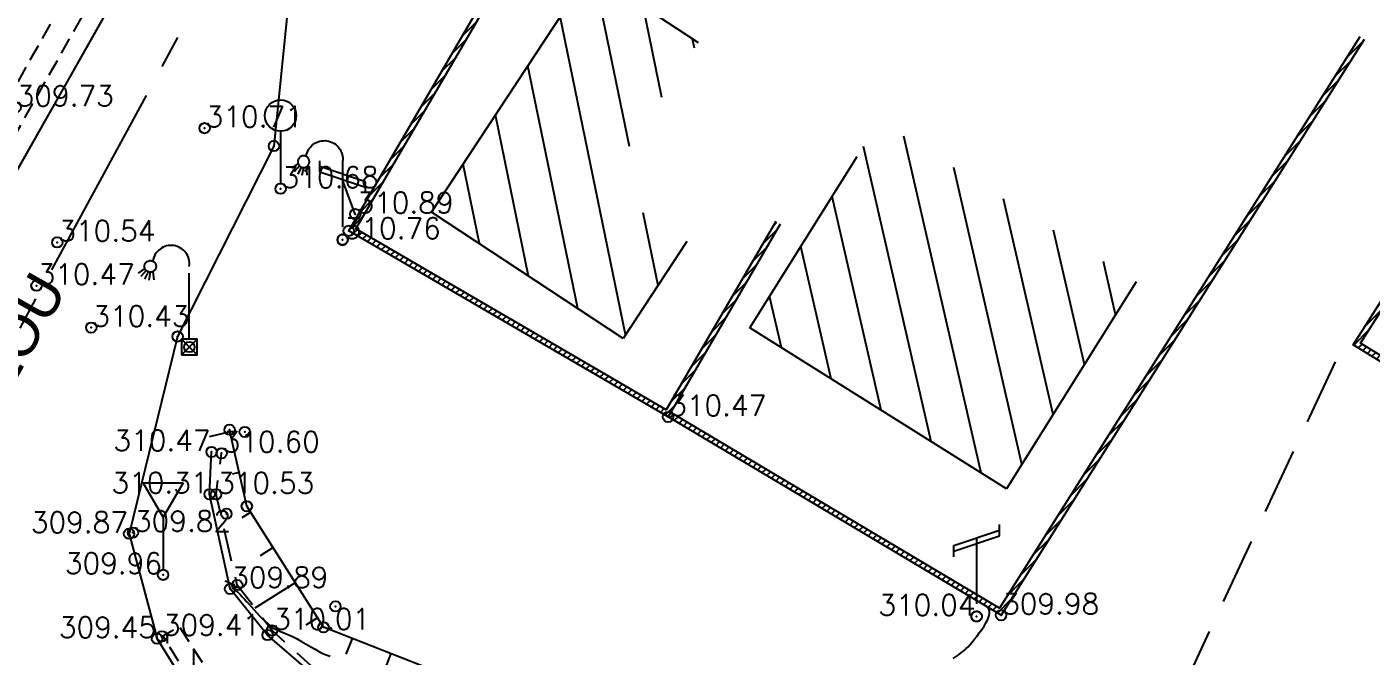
# Model space of a CAD drawing. Header units: millimetres. Extents: x 524954 to 526204, y 9523489 to 9524010.
# Drawn here: x 526038.7 to 526103.2, y 9523911.6 to 9523941.9 of the extents above; entities that cross this region are included whole.
import ezdxf
from ezdxf.enums import TextEntityAlignment as Align

# ---------------------------------------------------------------- set-up
doc = ezdxf.new("R2010")
doc.units = ezdxf.units.MM
doc.header["$PDMODE"] = 32
doc.header["$PDSIZE"] = 0.5
doc.linetypes.add('AXES2', pattern=[28.575, 19.05, -3.175, 3.175, -3.175])
doc.linetypes.add('CACHE2', pattern=[4.7625, 3.175, -1.5875])
for name, color, linetype in [('Axe_Route_Existante', 1, 'AXES2'), ('Bas_Talus', 40, 'CACHE2'), ('Bati', 6, 'Continuous'), ('Bati_H', 1, 'Continuous'), ('Bord_Route_Existante', 6, 'Continuous'), ('Borde_Piste', 7, 'CACHE2'), ('Caniveau', 5, 'CACHE2'), ('Cloture', 7, 'Continuous'), ('CN_10_00', 1, 'Continuous'), ('Haut_Talus', 30, 'Continuous'), ('Murs', 1, 'Continuous'), ('Réseau_Electrique', 1, 'CACHE2'), ('Signalisation', 7, 'Continuous'), ('Talus', 2, 'Continuous'), ('TopoAlt', 3, 'Continuous'), ('TOPOJIS', 7, 'Continuous'), ('Toponomie', 7, 'CACHE2')]:
    doc.layers.add(name, color=color, linetype=linetype)
doc.layers.add('Bord_Route_Existante_POLY3D', color=6, linetype='Continuous', plot=False)
doc.layers.add('Trottoir', color=7, linetype='Continuous', true_color=0xff6666)
doc.styles.add('Simplex 1.0', font='Simplex.shx', dxfattribs={"width": 0.99, "height": 1})
doc.styles.get("Standard").update_dxf_attribs({"font": 'arial.ttf'})
pattern_1 = [(45, (0, 0), (-0.1767766952966, 0.1767766952966), [])]

# ---------------------------------------------------------------- blocks, each defined once
blk = doc.blocks.new('TCPOINT M')
at = {"color": 0}
blk.add_point((0, 0), dxfattribs=at)
at = {"layer": 'TopoAlt', "style": 'Simplex 1.0', "width": 0.99}
blk.add_attdef('ALT', (0.15, 0.15), '', height=1, dxfattribs=at)
blk = doc.blocks.new('r021')
at = {"color": 0, "linetype": 'Continuous'}
for p, q in [((-0.959708, 4.41882), (0.958028, 4.41882)), ((0, 2.75992), (-0.959708, 4.41882)), ((0.958028, 4.41882), (0, 2.75992)), ((0, 2.75992), (0, 0.25))]:
    blk.add_line(p, q, dxfattribs=at)
at = {"color": 0}
blk.add_circle((0, 0), 0.25, dxfattribs=at)
blk = doc.blocks.new('r023')
at = {"color": 0, "linetype": 'Continuous'}
blk.add_line((0, 2.75992), (0, 0.25), dxfattribs=at)
blk.add_circle((0.000131, 3.513147), 0.752976, dxfattribs=at)
at = {"color": 0}
blk.add_circle((0, 0), 0.25, dxfattribs=at)
blk = doc.blocks.new('l006')
at = {"color": 0, "linetype": 'Continuous'}
for p, q in [((-0.374983, 0.374983), (0.374983, -0.374983)), ((0.374983, 0.374983), (-0.374983, -0.374983))]:
    blk.add_line(p, q, dxfattribs=at)
at = {"color": 0}
for points in [[(0, 0.374983), (0, 3.874983)], [(-2.13811, 3.780655), (-2.462092, 3.556373)], [(-2.076053, 3.680811), (-2.327604, 3.38372)], [(-1.982361, 3.616916), (-2.1506, 3.266515)], [(-1.881771, 3.595557), (-1.952051, 3.211468)], [(-1.751571, 3.624204), (-1.711147, 3.227417)]]:
    blk.add_lwpolyline(points, dxfattribs=at)
at = {"color": 0, "linetype": 'Continuous'}
blk.add_lwpolyline([(-0.374983, -0.374983), (0.374983, -0.374983), (0.374983, 0.374983), (-0.374983, 0.374983)], close=True, dxfattribs=at)
at = {"color": 0}
blk.add_circle((-1.875, 3.874983), 0.279508, dxfattribs=at)
blk.add_arc((-0.875, 3.999983), 0.883883, 351.869898, 171.869898, dxfattribs=at)
blk = doc.blocks.new('e004')
at = {"color": 0}
blk.add_line((0, 3.777478), (0, 0.25), dxfattribs=at)
for points in [[(-1.096503, 3.137365), (-1.096503, 3.412949), (1.096503, 4.142007), (1.096503, 4.417591)], [(-1.096503, 2.861781), (-1.096503, 3.137365), (1.096503, 3.866423), (1.096503, 4.142007)]]:
    blk.add_lwpolyline(points, dxfattribs=at)
blk.add_circle((0, 0), 0.25, dxfattribs=at)
blk = doc.blocks.new('l014')
at = {"color": 0}
blk.add_line((0, 3.777478), (0, 0.25), dxfattribs=at)
for points in [[(-1.096503, 2.511196), (-1.096503, 2.78678), (1.096503, 3.515838), (1.096503, 3.791422)], [(-1.096503, 2.235612), (-1.096503, 2.511196), (1.096503, 3.240254), (1.096503, 3.515838)], [(1.751571, 3.499221), (1.711147, 3.102434)], [(1.881771, 3.470574), (1.952051, 3.086485)], [(1.982361, 3.491933), (2.1506, 3.141531)], [(2.076053, 3.555828), (2.327604, 3.258737)], [(2.13811, 3.655671), (2.462092, 3.43139)]]:
    blk.add_lwpolyline(points, dxfattribs=at)
for centre, radius in [((1.875, 3.75), 0.279508), ((0, 0), 0.25)]:
    blk.add_circle(centre, radius, dxfattribs=at)
blk.add_arc((0.875, 3.875), 0.883883, 8.130102, 188.130102, dxfattribs=at)

msp = doc.modelspace()

# ---------------------------------------------------------------- hatches: boundary and pattern name
at = {"layer": 'Bati_H'}
h = msp.add_hatch(dxfattribs=at)
h.set_pattern_fill('_U', color=256, scale=2, angle=-78.38026, style=0, pattern_type=0)
h.set_pattern_definition([(281.619741564, (0, 0), (1.959011818, 0.40283085407), [])])
h.paths.add_polyline_path([(526070.377, 9523931.549), (526067.315, 9523926.9), (526058.11, 9523932.965), (526065.727, 9523944.524), (526070.913, 9523941.107), (526066.36, 9523934.196)])
h = msp.add_hatch(dxfattribs=at)
h.set_pattern_fill('_U', color=256, scale=2, angle=-77.07571, style=0, pattern_type=0)
h.set_pattern_definition([(282.924285365, (0, 0), (1.94933295987, 0.44732651563), [])])
h.paths.add_polyline_path([(526091.947, 9523929.613), (526085.724, 9523919.684), (526073.4, 9523927.407), (526079.685, 9523937.436), (526079.623, 9523937.337)])
at = {"layer": 'Caniveau', "ltscale": 0.25}
h = msp.add_hatch(dxfattribs=at)
h.set_pattern_fill('ANSI32', color=256, scale=0.2, angle=45, style=0)
h.paths.add_polyline_path([(526169.013, 9523886.483), (526147.837, 9523885.712), (526121.79, 9523884.798), (526119.235, 9523884.72), (526110.386, 9523884.982), (526101.922, 9523886.208), (526094.879, 9523887.319), (526093.223, 9523887.838), (526090.785, 9523889.078), (526087.619, 9523891.659), (526083.79, 9523893.69), (526080.443, 9523895.11), (526076.92, 9523895.854), (526071.989, 9523897.311), (526066.491, 9523899.725), (526054.062, 9523905.317), (526051.122, 9523906.941), (526048.139, 9523909.736), (526046.009, 9523913.059), (526045.211, 9523912.599), (526047.384, 9523909.115), (526050.547, 9523906.151), (526053.628, 9523904.45), (526066.097, 9523898.839), (526071.655, 9523896.399), (526076.682, 9523894.914), (526080.129, 9523894.186), (526083.429, 9523892.919), (526087.095, 9523890.836), (526090.253, 9523888.262), (526092.856, 9523886.937), (526094.658, 9523886.372), (526101.777, 9523885.25), (526110.302, 9523884.014), (526119.236, 9523883.75), (526121.822, 9523883.83), (526147.872, 9523884.743), (526169.048, 9523885.515)])
at = {"layer": 'Murs'}
h = msp.add_hatch(dxfattribs=at)
h.set_pattern_fill('_U', color=256, scale=0.25, angle=45, style=0, pattern_type=0)
h.set_pattern_definition(pattern_1)
h.paths.add_polyline_path([(526074.863, 9523932.383), (526069.473, 9523923.129), (526054.137, 9523932.062), (526064.201, 9523949.336), (526064.417, 9523949.21), (526054.479, 9523932.152), (526069.383, 9523923.471), (526074.647, 9523932.509)])
h = msp.add_hatch(dxfattribs=at)
h.set_pattern_fill('_U', color=256, scale=0.25, angle=45, style=0, pattern_type=0)
h.set_pattern_definition(pattern_1)
h.paths.add_polyline_path([(526102.894, 9523941.243), (526085.462, 9523913.608), (526069.473, 9523923.129), (526069.601, 9523923.344), (526085.381, 9523913.947), (526102.683, 9523941.376)])
h = msp.add_hatch(dxfattribs=at)
h.set_pattern_fill('_U', color=256, scale=0.25, angle=45, style=0, pattern_type=0)
h.set_pattern_definition(pattern_1)
h.paths.add_polyline_path([(526126.981, 9523930.77), (526118.373, 9523916.762), (526102.375, 9523926.592), (526109.791, 9523938.23), (526110.002, 9523938.096), (526102.723, 9523926.672), (526118.291, 9523917.106), (526126.768, 9523930.901)])

# ---------------------------------------------------------------- linework, layer by layer
at = {"layer": 'Axe_Route_Existante', "ltscale": 0.5, "flags": 128}
msp.add_lwpolyline([(525586.699, 9523773.004), (525594.438, 9523777.106), (525618.223, 9523789.407), (525625.013, 9523793.73), (525631.595, 9523797.596), (525637.632, 9523800.898), (525652.791, 9523807.42), (525669.106, 9523811.823), (525685.979, 9523814.884), (525693.088, 9523815.654), (525707.454, 9523816.694), (525717.039, 9523816.84), (525725.297, 9523816.644), (525729.698, 9523816.378), (525741.406, 9523815.177), (525741.84, 9523815.117), (525749.699, 9523813.877), (525775.145, 9523809.302), (525803.422, 9523804.201), (525817.048, 9523801.682), (525827.851, 9523799.771), (525839.056, 9523798.429), (525854.65, 9523797.376), (525870.172, 9523796.814), (525884.208, 9523797.02), (525899.003, 9523797.789), (525917.125, 9523799.773), (525932.341, 9523803.156), (525937.747, 9523804.809), (525941.803, 9523806.256), (525947.141, 9523808.768), (525964.848, 9523819.198), (525980.541, 9523832.453), (525991.817, 9523846.401), (526001.896, 9523863.645), (526032.968, 9523917.472), (526051.53, 9523951.634), (526076.259, 9523995.188)], dxfattribs=at)
at = {"layer": 'Bas_Talus', "ltscale": 0.5, "flags": 128}
msp.add_lwpolyline([(526169.478, 9523888.72), (526147.054, 9523888.008), (526121.945, 9523887.832), (526107.563, 9523889.513), (526097.042, 9523891.081), (526094.222, 9523891.842), (526091.138, 9523894.144), (526088.159, 9523896.254), (526082.128, 9523898.886), (526077.774, 9523899.759), (526074.725, 9523900.593), (526071.481, 9523901.929), (526060.018, 9523906.985), (526053.901, 9523909.77), (526050.455, 9523912.875), (526048.786, 9523915.056), (526047.769, 9523919.408), (526048.034, 9523921.385)], dxfattribs=at)
at = {"layer": 'Bati'}
for p, q in [((526058.11, 9523932.965), (526065.727, 9523944.524)), ((526065.727, 9523944.524), (526070.913, 9523941.107)), ((526073.4, 9523927.407), (526078.558, 9523935.638)), ((526067.315, 9523926.9), (526058.11, 9523932.965)), ((526070.377, 9523931.549), (526067.315, 9523926.9)), ((526091.947, 9523929.613), (526085.724, 9523919.684)), ((526085.724, 9523919.684), (526073.4, 9523927.407))]:
    msp.add_line(p, q, dxfattribs=at)
at = {"layer": 'Bord_Route_Existante', "flags": 128}
for points in [[(525977.621, 9523834.354), (525979.224, 9523836.114), (525987.097, 9523845.854), (525988.674, 9523848.001), (525990.485, 9523850.842), (525993.25, 9523855.431), (525997.166, 9523862.351), (525998.821, 9523865.297), (526004.258, 9523874.895), (526013.154, 9523890.734), (526018.581, 9523900.329), (526023.628, 9523909.305), (526030.013, 9523920.501), (526032.054, 9523924.033), (526034.618, 9523928.608), (526044.187, 9523945.542), (526045.512, 9523948.368), (526072.817, 9523996.498), (526072.817, 9523996.498), (526072.817, 9523996.498)], [(526080.016, 9523994.621), (526080.016, 9523994.621), (526051.373, 9523944.364), (526050.548, 9523936.131), (526045.92, 9523926.99), (526043.59, 9523917.519), (526044.935, 9523912.48), (526047.152, 9523908.925), (526050.371, 9523905.908), (526053.495, 9523904.184), (526065.976, 9523898.567), (526071.553, 9523896.119), (526076.609, 9523894.625), (526080.032, 9523893.902), (526083.265, 9523892.678), (526086.935, 9523890.583), (526090.09, 9523888.011), (526092.743, 9523886.661), (526094.589, 9523886.082), (526101.733, 9523884.956), (526110.276, 9523883.718)]]:
    msp.add_lwpolyline(points, dxfattribs=at)
at = {"layer": 'Bord_Route_Existante_POLY3D'}
for points in [[(526072.817, 9523996.498, 311.96), (526045.512, 9523948.368, 310.79), (526044.187, 9523945.542, 310.76), (526036.198, 9523931.468, 310.43), (526034.618, 9523928.608, 310.27), (526032.063, 9523924.09, 310.11), (526032.054, 9523924.033, 310.12), (526030.013, 9523920.501, 310.01), (526024.075, 9523910.007, 309.53), (526023.628, 9523909.305, 309.47), (526018.581, 9523900.329, 308.97), (526013.154, 9523890.734, 308.37), (526004.258, 9523874.895, 307.32)], [(526080.016, 9523994.621, 311.98), (526051.373, 9523944.364, 310.9), (526050.548, 9523936.131, 310.62), (526045.92, 9523926.99, 310.29), (526043.59, 9523917.519, 309.87), (526044.935, 9523912.48, 309.45), (526047.152, 9523908.925, 309.14), (526050.371, 9523905.908, 308.82), (526053.495, 9523904.184, 308.56), (526065.976, 9523898.567, 307.92), (526071.553, 9523896.119, 307.84), (526076.609, 9523894.625, 307.75), (526079.9, 9523893.969, 307.69), (526080.032, 9523893.902, 307.67), (526083.265, 9523892.678, 0), (526086.935, 9523890.583, 307.49), (526089.108, 9523888.774, 307.43), (526090.09, 9523888.011, 307.37), (526092.743, 9523886.661, 307.26), (526094.589, 9523886.082, 307.21), (526101.733, 9523884.956, 306.86), (526109.929, 9523883.792, 306.4)]]:
    msp.add_polyline3d(points, dxfattribs=at)
at = {"layer": 'Borde_Piste', "flags": 128}
msp.add_lwpolyline([(526094.134, 9523909.955), (526101.83, 9523926.442)], dxfattribs=at)
at = {"layer": 'Caniveau', "ltscale": 0.25, "elevation": 311.16, "flags": 128}
msp.add_lwpolyline([(526043.908, 9523949.244), (526032.835, 9523929.645), (526033.82, 9523929.058), (526044.907, 9523948.654)], dxfattribs=at)
at = {"layer": 'Caniveau', "ltscale": 0.25, "flags": 128}
msp.add_lwpolyline([(526169.013, 9523886.483), (526147.837, 9523885.712), (526121.79, 9523884.798), (526119.235, 9523884.72), (526110.386, 9523884.982), (526101.922, 9523886.208), (526094.879, 9523887.319), (526093.223, 9523887.838), (526090.785, 9523889.078), (526087.619, 9523891.659), (526083.79, 9523893.69), (526080.443, 9523895.11), (526076.92, 9523895.854), (526071.989, 9523897.311), (526066.491, 9523899.725), (526054.062, 9523905.317), (526051.122, 9523906.941), (526048.139, 9523909.736), (526046.009, 9523913.059), (526045.211, 9523912.599), (526047.384, 9523909.115), (526050.547, 9523906.151), (526053.628, 9523904.45), (526066.097, 9523898.839), (526071.655, 9523896.399), (526076.682, 9523894.914), (526080.129, 9523894.186), (526083.429, 9523892.919), (526087.095, 9523890.836), (526090.253, 9523888.262), (526092.856, 9523886.937), (526094.658, 9523886.372), (526101.777, 9523885.25), (526110.302, 9523884.014), (526119.236, 9523883.75), (526121.822, 9523883.83), (526147.872, 9523884.743), (526169.048, 9523885.515), (526169.013, 9523886.483)], dxfattribs=at)
at = {"layer": 'Cloture', "flags": 128}
for points in [[(526074.863, 9523932.383), (526069.473, 9523923.129), (526054.137, 9523932.062), (526064.201, 9523949.336)], [(526074.647, 9523932.509), (526069.383, 9523923.471), (526054.479, 9523932.152), (526064.417, 9523949.21)], [(526102.683, 9523941.376), (526085.381, 9523913.947), (526069.601, 9523923.344)], [(526102.894, 9523941.243), (526085.462, 9523913.608), (526069.473, 9523923.129)], [(526126.981, 9523930.77), (526118.373, 9523916.762), (526102.375, 9523926.592), (526109.791, 9523938.23)], [(526126.768, 9523930.901), (526118.291, 9523917.106), (526102.723, 9523926.672), (526110.002, 9523938.096)]]:
    msp.add_lwpolyline(points, dxfattribs=at)
at = {"layer": 'CN_10_00', "elevation": 310, "flags": 128}
for points in [[(526048.196, 9523915.263), (526048.256, 9523915.242), (526048.364, 9523915.191), (526048.447, 9523915.138), (526048.511, 9523915.083), (526048.564, 9523915.025), (526048.612, 9523914.964), (526048.662, 9523914.898), (526048.719, 9523914.829), (526048.784, 9523914.754), (526048.858, 9523914.674), (526048.94, 9523914.586), (526049.029, 9523914.491), (526049.127, 9523914.387), (526049.233, 9523914.274), (526049.346, 9523914.15), (526049.467, 9523914.015), (526049.594, 9523913.873), (526049.725, 9523913.727), (526049.858, 9523913.583), (526049.992, 9523913.443), (526050.126, 9523913.311), (526050.256, 9523913.193), (526050.382, 9523913.091), (526050.502, 9523913.008), (526050.619, 9523912.941), (526050.737, 9523912.884), (526050.86, 9523912.832), (526050.99, 9523912.78), (526051.132, 9523912.723), (526051.289, 9523912.655), (526051.464, 9523912.571), (526051.66, 9523912.468), (526051.871, 9523912.351), (526052.092, 9523912.225), (526052.315, 9523912.096), (526052.534, 9523911.972), (526052.743, 9523911.858), (526052.935, 9523911.76), (526053.104, 9523911.686), (526053.246, 9523911.638)], [(526083.166, 9523911.536), (526083.395, 9523911.699), (526083.565, 9523911.823), (526083.692, 9523911.92), (526083.791, 9523912.004), (526083.877, 9523912.088), (526083.964, 9523912.184), (526084.065, 9523912.303), (526084.178, 9523912.442), (526084.297, 9523912.595), (526084.418, 9523912.757), (526084.535, 9523912.922), (526084.643, 9523913.084), (526084.737, 9523913.237), (526084.813, 9523913.377), (526084.865, 9523913.498), (526084.897, 9523913.6), (526084.912, 9523913.686), (526084.913, 9523913.758), (526084.904, 9523913.816), (526084.889, 9523913.863), (526084.871, 9523913.9), (526084.853, 9523913.928), (526084.839, 9523913.951), (526084.828, 9523913.968), (526084.82, 9523913.98), (526084.815, 9523913.988), (526084.812, 9523913.993), (526084.81, 9523913.995), (526084.81, 9523913.996), (526084.81, 9523913.996)]]:
    msp.add_lwpolyline(points, dxfattribs=at)
at = {"layer": 'Haut_Talus', "flags": 128}
msp.add_lwpolyline([(526080.501, 9523902.712), (526077.818, 9523903.321), (526070.7, 9523906.038), (526061.396, 9523909.714), (526052.928, 9523913.032), (526049.247, 9523918.84), (526048.418, 9523922.516)], dxfattribs=at)
at = {"layer": 'Réseau_Electrique', "flags": 128}
msp.add_lwpolyline([(526054.455, 9523932.864), (526053.845, 9523934.511)], dxfattribs=at)
at = {"layer": 'Talus'}
for p, q in [((526048.443, 9523922.406), (526047.439, 9523922.179)), ((526048.883, 9523920.455), (526048.548, 9523920.379)), ((526049.432, 9523918.549), (526049.007, 9523918.28)), ((526050.503, 9523916.86), (526049.882, 9523916.466)), ((526051.573, 9523915.17), (526049.637, 9523913.943)), ((526052.644, 9523913.481), (526052.084, 9523913.126)), ((526054.296, 9523912.496), (526053.998, 9523911.737)), ((526056.158, 9523911.767), (526055.823, 9523910.911))]:
    msp.add_line(p, q, dxfattribs=at)
at = {"layer": 'Trottoir', "flags": 128}
msp.add_lwpolyline([(526169.246, 9523888.429), (526147.043, 9523887.619), (526121.847, 9523886.954), (526107.504, 9523888.991), (526096.993, 9523890.732), (526094.562, 9523891.303), (526090.907, 9523893.859), (526088.008, 9523895.954), (526082.037, 9523898.641), (526077.749, 9523899.493), (526074.663, 9523900.301), (526071.398, 9523901.609), (526059.899, 9523906.659), (526053.822, 9523909.562), (526050.246, 9523912.659), (526048.442, 9523914.874), (526047.459, 9523919.418), (526047.554, 9523921.45)], dxfattribs=at)

# ---------------------------------------------------------------- block references
at = {"layer": 'Réseau_Electrique', "xscale": -1}
msp.add_blockref('l014', (526053.845, 9523931.635), dxfattribs=at)
at = {"layer": 'Réseau_Electrique'}
for name, p in [('l006', (526046.485, 9523926.481)), ('e004', (526084.286, 9523913.55))]:
    msp.add_blockref(name, p, dxfattribs=at)
at = {"layer": 'Signalisation'}
for name, p in [('r023', (526050.866, 9523934.082)), ('r021', (526045.226, 9523915.549))]:
    msp.add_blockref(name, p, dxfattribs=at)
at = {"layer": 'TOPOJIS'}
ref = msp.add_blockref('TCPOINT M', (526038.14, 9523937.994, 309.73), dxfattribs=at)
ref.add_attrib('ALT', '309.73', (526038.19, 9523938.044, 309.73), dxfattribs={"layer": 'TopoAlt', "height": 1, "style": 'Simplex 1.0', "width": 0.99})
ref = msp.add_blockref('TCPOINT M', (526047.217, 9523936.992, 310.71), dxfattribs=at)
ref.add_attrib('ALT', '310.71', (526047.267, 9523937.042, 310.71), dxfattribs={"layer": 'TopoAlt', "height": 1, "style": 'Simplex 1.0', "width": 0.99})
for p in [(526050.548, 9523936.131, 310.62), (526054.137, 9523932.062, 310.85), (526045.92, 9523926.99, 310.29), (526046.485, 9523926.481, 310.65), (526048.418, 9523922.516, 310.68), (526049.144, 9523922.409, 310.68), (526048.263, 9523918.483, 310.73), (526049.247, 9523918.84, 310.72), (526048.786, 9523915.056, 310.18), (526053.497, 9523914.031, 310.67), (526050.246, 9523912.659, 309.63), (526052.928, 9523913.032, 310.64)]:
    msp.add_blockref('TCPOINT M', p, dxfattribs=at)
ref = msp.add_blockref('TCPOINT M', (526050.866, 9523934.082, 310.68), dxfattribs=at)
ref.add_attrib('ALT', '310.68', (526050.916, 9523934.132, 310.68), dxfattribs={"layer": 'TopoAlt', "height": 1, "style": 'Simplex 1.0', "width": 0.99})
ref = msp.add_blockref('TCPOINT M', (526054.455, 9523932.864, 310.89), dxfattribs=at)
ref.add_attrib('ALT', '310.89', (526054.505, 9523932.914, 310.89), dxfattribs={"layer": 'TopoAlt', "height": 1, "style": 'Simplex 1.0', "width": 0.99})
ref = msp.add_blockref('TCPOINT M', (526040.141, 9523931.51, 310.54), dxfattribs=at)
ref.add_attrib('ALT', '310.54', (526040.191, 9523931.56, 310.54), dxfattribs={"layer": 'TopoAlt', "height": 1, "style": 'Simplex 1.0', "width": 0.99})
ref = msp.add_blockref('TCPOINT M', (526053.845, 9523931.635, 310.76), dxfattribs=at)
ref.add_attrib('ALT', '310.76', (526053.895, 9523931.685, 310.76), dxfattribs={"layer": 'TopoAlt', "height": 1, "style": 'Simplex 1.0', "width": 0.99})
ref = msp.add_blockref('TCPOINT M', (526039.145, 9523929.43, 310.47), dxfattribs=at)
ref.add_attrib('ALT', '310.47', (526039.195, 9523929.48, 310.47), dxfattribs={"layer": 'TopoAlt', "height": 1, "style": 'Simplex 1.0', "width": 0.99})
ref = msp.add_blockref('TCPOINT M', (526041.776, 9523927.417, 310.43), dxfattribs=at)
ref.add_attrib('ALT', '310.43', (526041.826, 9523927.467, 310.43), dxfattribs={"layer": 'TopoAlt', "height": 1, "style": 'Simplex 1.0', "width": 0.99})
ref = msp.add_blockref('TCPOINT M', (526069.473, 9523923.129, 310.47), dxfattribs=at)
ref.add_attrib('ALT', '310.47', (526069.523, 9523923.179, 310.47), dxfattribs={"layer": 'TopoAlt', "height": 1, "style": 'Simplex 1.0', "width": 0.99})
ref = msp.add_blockref('TCPOINT M', (526047.554, 9523921.45, 310.47), dxfattribs=at)
ref.add_attrib('ALT', '310.47', dxfattribs={"layer": 'TopoAlt', "height": 1, "style": 'Simplex 1.0', "width": 0.99}).set_placement((526047.504, 9523921.5, 310.47), align=Align.RIGHT)
ref = msp.add_blockref('TCPOINT M', (526048.034, 9523921.385, 310.6), dxfattribs=at)
ref.add_attrib('ALT', '310.60', (526048.084, 9523921.435, 310.6), dxfattribs={"layer": 'TopoAlt', "height": 1, "style": 'Simplex 1.0', "width": 0.99})
ref = msp.add_blockref('TCPOINT M', (526047.459, 9523919.418, 310.31), dxfattribs=at)
ref.add_attrib('ALT', '310.31', dxfattribs={"layer": 'TopoAlt', "height": 1, "style": 'Simplex 1.0', "width": 0.99}).set_placement((526047.409, 9523919.468, 310.31), align=Align.RIGHT)
ref = msp.add_blockref('TCPOINT M', (526047.769, 9523919.408, 310.53), dxfattribs=at)
ref.add_attrib('ALT', '310.53', (526047.819, 9523919.458, 310.53), dxfattribs={"layer": 'TopoAlt', "height": 1, "style": 'Simplex 1.0', "width": 0.99})
ref = msp.add_blockref('TCPOINT M', (526043.59, 9523917.519, 309.87), dxfattribs=at)
ref.add_attrib('ALT', '309.87', dxfattribs={"layer": 'TopoAlt', "height": 1, "style": 'Simplex 1.0', "width": 0.99}).set_placement((526043.54, 9523917.569, 309.87), align=Align.RIGHT)
ref = msp.add_blockref('TCPOINT M', (526043.776, 9523917.577, 309.82), dxfattribs=at)
ref.add_attrib('ALT', '309.82', (526043.826, 9523917.627, 309.82), dxfattribs={"layer": 'TopoAlt', "height": 1, "style": 'Simplex 1.0', "width": 0.99})
ref = msp.add_blockref('TCPOINT M', (526045.226, 9523915.549, 309.96), dxfattribs=at)
ref.add_attrib('ALT', '309.96', dxfattribs={"layer": 'TopoAlt', "height": 1, "style": 'Simplex 1.0', "width": 0.99}).set_placement((526045.176, 9523915.599, 309.96), align=Align.RIGHT)
ref = msp.add_blockref('TCPOINT M', (526048.442, 9523914.874, 309.89), dxfattribs=at)
ref.add_attrib('ALT', '309.89', (526048.492, 9523914.924, 309.89), dxfattribs={"layer": 'TopoAlt', "height": 1, "style": 'Simplex 1.0', "width": 0.99})
ref = msp.add_blockref('TCPOINT M', (526084.286, 9523913.55, 310.04), dxfattribs=at)
ref.add_attrib('ALT', '310.04', dxfattribs={"layer": 'TopoAlt', "height": 1, "style": 'Simplex 1.0', "width": 0.99}).set_placement((526084.236, 9523913.6, 310.04), align=Align.RIGHT)
ref = msp.add_blockref('TCPOINT M', (526085.462, 9523913.608, 309.98), dxfattribs=at)
ref.add_attrib('ALT', '309.98', (526085.512, 9523913.658, 309.98), dxfattribs={"layer": 'TopoAlt', "height": 1, "style": 'Simplex 1.0', "width": 0.99})
ref = msp.add_blockref('TCPOINT M', (526045.164, 9523912.593, 309.41), dxfattribs=at)
ref.add_attrib('ALT', '309.41', (526045.214, 9523912.643, 309.41), dxfattribs={"layer": 'TopoAlt', "height": 1, "style": 'Simplex 1.0', "width": 0.99})
ref = msp.add_blockref('TCPOINT M', (526050.455, 9523912.875, 310.01), dxfattribs=at)
ref.add_attrib('ALT', '310.01', (526050.505, 9523912.925, 310.01), dxfattribs={"layer": 'TopoAlt', "height": 1, "style": 'Simplex 1.0', "width": 0.99})
ref = msp.add_blockref('TCPOINT M', (526044.935, 9523912.48, 309.45), dxfattribs=at)
ref.add_attrib('ALT', '309.45', dxfattribs={"layer": 'TopoAlt', "height": 1, "style": 'Simplex 1.0', "width": 0.99}).set_placement((526044.885, 9523912.53, 309.45), align=Align.RIGHT)

# ---------------------------------------------------------------- texts
at = {"layer": 'Toponomie', "insert": (526020.427, 9523897.548), "char_height": 2, "width": 38.52036, "attachment_point": 1, "rotation": 60.52788}
msp.add_mtext('AVENUE FULBERT YOULOU', dxfattribs=at)

doc.saveas('drawing.dxf')
